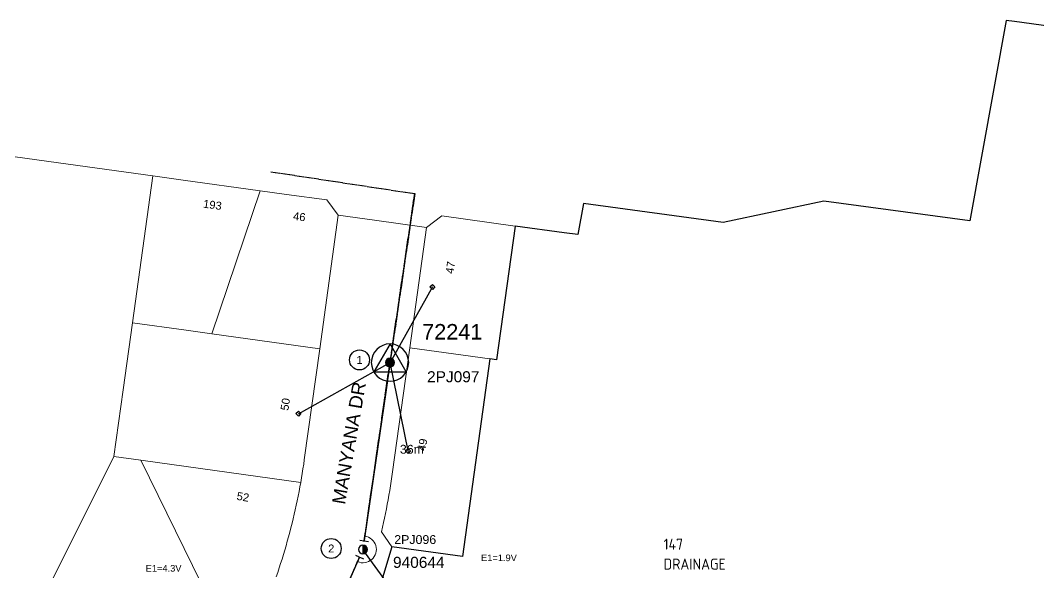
# Model space of a CAD drawing. Header units: metres. Extents: x 273044 to 274430, y 6094442 to 6095502.
# Drawn here: x 273718.8 to 273948.9, y 6095376.9 to 6095501.7 of the extents above; entities that cross this region are included whole.
import ezdxf
from ezdxf.enums import TextEntityAlignment as Align

# ---------------------------------------------------------------- set-up
doc = ezdxf.new("R2010")
doc.units = ezdxf.units.M
for name, pattern in [('Cable Exist OH', [1, 1, 0]), ('Cable New OH', [6, 4, -2]), ('IE Trench LV', [6.5, 5, -1.5])]:
    doc.linetypes.add(name, pattern=pattern)
doc.layers.get('0').update_dxf_attribs({"color": 6})
doc.layers.add('_User Notes', color=7, linetype='Continuous', plot=False)
for name, color, linetype, lineweight in [('Cadastre Developer_SP_NEW', 2, 'Continuous', 5), ('Cadastre Land Parcels_SP_EXT', 9, 'Continuous', 5), ('Cadastre Roads_SP_EXT', 9, 'Continuous', 5)]:
    doc.layers.add(name, color=color, linetype=linetype, lineweight=lineweight)
for name, color, linetype in [('Equip_HV_NEW', 2, 'Continuous'), ('Mains_HV_EXT', 7, 'Continuous'), ('Mains_HV_New_B27', 2, 'Continuous'), ('Mains_HV_NEW_Hardwired', 7, 'Continuous'), ('Mains_LV_EXT', 7, 'Continuous'), ('Mains_SL_EXT', 7, 'Continuous'), ('Notes_HV_MISC', 7, 'Continuous'), ('Notes_LV_MISC', 7, 'Continuous'), ('Notes_SP_MISC', 7, 'Continuous'), ('Notes_SP_NEW', 2, 'Continuous'), ('Services_SP_EXT', 7, 'Continuous'), ('Sub_SP_TR_HV_LV_EXT', 7, 'Continuous'), ('SupportsOH_SP_TR_HV_LV_SL_EXT', 7, 'Continuous'), ('SupportsOH_SP_TR_HV_LV_SL_NEW', 2, 'Continuous')]:
    doc.layers.add(name, color=color, linetype=linetype)
doc.styles.add('iecARIAL', font='arial.ttf', dxfattribs={"height": 2})
doc.styles.add('LotNum', font='isocp.shx', dxfattribs={"height": 1.8})
doc.styles.add('POLE_LABEL', font='arial.ttf')
doc.styles.get("Standard").update_dxf_attribs({"font": 'arial.ttf'})
doc.linetypes.add('Cable New UG', pattern='A,7,-0.25,["x",Standard,S=2,R=0,X=0.2,Y=-0.8],-2.1', length=9.35)
doc.linetypes.add('IE Trench HV', pattern='A,7,-0.2,["/",Standard,S=3,R=0,X=0.6,Y=-1.4],-2.5', length=9.7)

# ---------------------------------------------------------------- blocks, each defined once
blk = doc.blocks.new('SUB_POLE_EXT')
blk.add_wipeout([(0, 4.22), (0.42, 4.2), (0.83, 4.14), (1.21, 4.05), (1.62, 3.9), (1.99, 3.72), (2.35, 3.51), (2.68, 3.26), (2.99, 2.99), (3.28, 2.66), (3.52, 2.34), (3.76, 1.92), (3.9, 1.62), (4.04, 1.23), (4.18, 0.63), (4.22, 0), (4.18, -0.61), (4.06, -1.15), (3.9, -1.62), (3.58, -2.24), (3.22, -2.73), (2.97, -3.01), (2.68, -3.26), (2.36, -3.5), (2, -3.72), (1.64, -3.89), (1.25, -4.03), (0.82, -4.14), (0.42, -4.2), (0, -4.22), (-0.41, -4.2), (-0.8, -4.15), (-1.21, -4.05), (-1.62, -3.9), (-1.99, -3.73), (-2.35, -3.51), (-2.68, -3.26), (-2.96, -3.02), (-3.23, -2.72), (-3.51, -2.35), (-3.71, -2.01), (-3.91, -1.6), (-4.05, -1.21), (-4.16, -0.76), (-4.22, -0.14), (-4.21, 0.39), (-4.14, 0.83), (-4.03, 1.27), (-3.9, 1.63), (-3.71, 2.02), (-3.5, 2.37), (-3.28, 2.67), (-2.99, 2.99), (-2.68, 3.27), (-2.33, 3.52), (-1.98, 3.73), (-1.63, 3.9), (-1.2, 4.05), (-0.78, 4.15), (-0.4, 4.21)])
blk.add_line((2.16, 0.48), (2.16, 0.48, 0))
blk.add_lwpolyline([(-4.22, 0, 1), (4.22, 0, 1)], format="xyb", close=True)
blk.add_lwpolyline([(2.14, 0.52), (0, 4.22), (-3.66, -2.11), (3.66, -2.11)], close=True)
for tag, height, flags, p in [('ASSET_NUM', 3.5, 8, (2, 2)), ('STREET_CODE', 0.2, 9, (1.5, 0)), ('CONSTRUCTED_VOLTAGE', 0.2, 9, (1.5, -0.2)), ('OPERATING_VOLTAGE', 0.2, 9, (1.5, -0.6)), ('OPERATED_BY', 0.2, 9, (1.5, -0.8)), ('ORIENTATION', 0.2, 9, (1.5, -1.2)), ('OWNED_BY', 0.2, 9, (1.5, -1.4)), ('SECONDARY_VOLTAGE', 0.2, 9, (1.5, -1.6)), ('STATE', 0.2, 9, (1.5, -1.8)), ('SUBSTATION_TYPE', 0.2, 9, (1.5, -2)), ('NO_PHASES', 0.2, 9, (1.5, -0.4)), ('MAINTAINED_BY', 0.2, 9, (1.5, -1)), ('USAGE', 0.2, 9, (1.5, -2.2)), ('LEGEND', 0.2, 9, (1.5, -2.4)), ('STREETNAME', 0.2, 9, (1.5, -2.8)), ('SUBURB', 0.2, 9, (1.5, -3)), ('Z', 0.2, 1, (1.5, -3.4)), ('LOCATION', 0.2, 9, (1.5, -2.6)), ('NOTES', 0.2, 9, (1.5, -3.2))]:
    blk.add_attdef(tag, text='', height=height, dxfattribs=dict(flags=flags)).set_placement(p, align=Align.MIDDLE_LEFT)
blk = doc.blocks.new('CCP_EXT')
at = {"flags": 9}
blk.add_attdef('NOTES', text='', height=0.2, dxfattribs=at).set_placement((0, -2), align=Align.MIDDLE_LEFT)
blk.add_wipeout([(0, 0.57), (0.57, 0), (0, -0.57), (-0.57, 0)])
blk.add_lwpolyline([(-0.57, 0), (0, 0.57), (0.57, 0), (0, -0.57), (-0.57, 0)])
at = {"flags": 1}
blk.add_attdef('Z', (0, 0), '', height=0.2, dxfattribs=at)
at = {"flags": 9}
for tag, p in [('CCP_TYPE', (0, 0)), ('CONSTRUCTED_VOLTAGE', (0, -0.2)), ('OPERATING_VOLTAGE', (0, -0.6)), ('ORIENTATION', (0, -0.8)), ('OWNED_BY', (0, -1)), ('STATE', (0, -1.8)), ('NO_PHASES', (0, -0.4)), ('USAGE', (0, -1.2)), ('LEGEND', (0, -1.4)), ('LIFE_SUPPORT', (0, -1.6))]:
    blk.add_attdef(tag, text='', height=0.2, dxfattribs=at).set_placement(p, align=Align.MIDDLE_LEFT)
blk = doc.blocks.new('POLE_EXT')
blk.add_hatch(color=256).paths.add_polyline_path([(-1, 0, 1), (1, 0, 1)])
blk.add_lwpolyline([(-1, 0, 1), (1, 0, 1)], format="xyb", close=True)
for tag, height, flags, p in [('pNumber', 2.5, 8, (-17.84, 2.07)), ('OWNED_BY', 0.2, 9, (1.35, -0.4)), ('SPECIAL_USE', 0.2, 9, (1.35, -0.8)), ('STATE', 0.2, 9, (1.35, -1)), ('cLV', 0.2, 9, (1.35, -1.4)), ('hDepth', 0.2, 9, (1.35, -1.6)), ('hDia', 0.2, 9, (1.35, -1.8)), ('cHV', 0.2, 9, (1.35, -2)), ('PARENT', 0.2, 9, (1.35, -0.6)), ('USAGE', 0.2, 9, (1.35, -1.2)), ('LBRACKET', 0.2, 9, (1.35, -2.2)), ('LExisting', 0.2, 9, (1.35, -2.4)), ('cLinedev', 0.2, 9, (1.35, -3.4)), ('pExisting', 0.2, 9, (1.35, -3.8)), ('pFooting', 0.2, 9, (1.35, -4.4)), ('pNew', 0.2, 9, (1.35, -4.6)), ('LANTNUMBER', 0.2, 9, (1.35, -2.6)), ('LOther', 0.2, 9, (1.35, -2.8)), ('LRemove', 0.2, 9, (1.35, -3)), ('LEGEND', 0.2, 9, (1.35, -3.2)), ('LOCATION', 0.2, 9, (1.35, -3.6)), ('PFNUMBER', 0.2, 9, (1.35, -4)), ('NEWPFNUMBER', 0.2, 9, (1.35, -4.2)), ('pRelocate', 0.2, 9, (1.35, -5)), ('pRemove', 0.2, 9, (1.35, -5.2)), ('pReplace', 0.2, 9, (1.35, -5.4)), ('pStay', 0.2, 9, (1.35, -5.6)), ('pType', 0.2, 9, (1.35, -5.8)), ('cspan', 0.2, 9, (1.35, -6)), ('STREETNAME', 0.2, 9, (1.35, -6.2)), ('SUBURB', 0.2, 9, (1.35, -6.4)), ('NOTES', 0.2, 9, (1.35, -6.6)), ('MAINTAINED_BY', 0.2, 9, (1.36, -6.81)), ('OPERATED_BY', 0.2, 9, (1.36, -7.01))]:
    blk.add_attdef(tag, text='', height=height, dxfattribs=dict(flags=flags)).set_placement(p, align=Align.MIDDLE_LEFT)
at = {"style": 'POLE_LABEL'}
for tag, height, flags, p in [('ASSET_NUM', 2.5, 8, (2, 2)), ('STRUCTURE_PLANT_NUMBER', 0.2, 9, (1.35, 0.03)), ('STREET_CODE', 0.2, 9, (1.35, -0.2))]:
    blk.add_attdef(tag, text='', height=height, dxfattribs=dict(at, flags=flags)).set_placement(p, align=Align.MIDDLE_LEFT)
at = {"flags": 1}
blk.add_attdef('Z', (1.35, -7.33), '', height=0.2, dxfattribs=at)
blk = doc.blocks.new('DUCT_INDICATOR')
blk.add_circle((0, 0), 2.25)
blk.add_attdef('CODE', text='', height=1.8).set_placement((0, 0), align=Align.MIDDLE_CENTER)
at = {"flags": 1}
blk.add_attdef('Z', (0, 0), '', height=0.2, dxfattribs=at)
blk = doc.blocks.new('POLE_REPLACE_NEW')
for tag, height, flags, p in [('LANTNUMBER', 0.2, 9, (1.5, -2.4)), ('cLinedev', 0.2, 9, (1.5, -3.2)), ('LOther', 0.2, 9, (1.5, -2.6)), ('LRemove', 0.2, 9, (1.5, -2.8)), ('LEGEND', 0.2, 9, (1.5, -3)), ('pExisting', 0.2, 9, (1.5, -3.4)), ('PFNUMBER', 0.2, 9, (1.5, -3.6)), ('NEWPFNUMBER', 0.2, 9, (1.5, -3.8)), ('pFooting', 0.2, 9, (1.5, -4)), ('pNew', 0.2, 9, (1.5, -4.2)), ('pRelocate', 0.2, 9, (1.5, -4.6)), ('pNumber', 2, 8, (1.5, -4.4)), ('cspan', 0.2, 9, (1.5, -5.6)), ('SUBURB', 0.2, 9, (1.5, -5.8)), ('STREETNAME', 0.2, 9, (1.5, -6)), ('OPERATED_BY', 0.2, 9, (1.5, -6.6)), ('Z', 0.2, 1, (1.5, -7)), ('pRemove', 0.2, 9, (1.5, -4.8)), ('pReplace', 0.2, 9, (1.5, -5)), ('pStay', 0.2, 9, (1.5, -5.2)), ('pType', 0.2, 9, (1.5, -5.4)), ('LOCATION', 0.2, 9, (1.5, -6.2)), ('NOTES', 0.2, 9, (1.5, -6.4)), ('MAINTAINED_BY', 0.2, 9, (1.5, -6.8))]:
    blk.add_attdef(tag, text='', height=height, dxfattribs=dict(flags=flags)).set_placement(p, align=Align.MIDDLE_LEFT)
blk.add_wipeout([(0, 1), (-0.13, 0.99), (-0.25, 0.97), (-0.37, 0.93), (-0.48, 0.88), (-0.59, 0.81), (-0.68, 0.73), (-0.77, 0.64), (-0.84, 0.54), (-0.9, 0.43), (-0.95, 0.31), (-0.98, 0.19), (-1, 0.06), (-1, -0.06), (-0.98, -0.19), (-0.95, -0.31), (-0.9, -0.43), (-0.84, -0.54), (-0.77, -0.64), (-0.68, -0.73), (-0.59, -0.81), (-0.48, -0.88), (-0.37, -0.93), (-0.25, -0.97), (-0.13, -0.99), (0, -1), (0.13, -0.99), (0.25, -0.97), (0.37, -0.93), (0.48, -0.88), (0.59, -0.81), (0.68, -0.73), (0.77, -0.64), (0.84, -0.54), (0.9, -0.43), (0.95, -0.31), (0.98, -0.19), (1, -0.06), (1, 0.06), (0.98, 0.19), (0.95, 0.31), (0.9, 0.43), (0.84, 0.54), (0.77, 0.64), (0.68, 0.73), (0.59, 0.81), (0.48, 0.88), (0.37, 0.93), (0.25, 0.97), (0.13, 0.99)])
h = blk.add_hatch(color=256)
edge = h.paths.add_edge_path()
edge.add_arc((0, 0), 1, 270, 450)
edge.add_line((0, 1), (0, -1))
blk.add_lwpolyline([(0, 1), (0, -1)])
at = {"lineweight": -3}
blk.add_arc((0, 0), 1, 90, 270, dxfattribs=at)
blk.add_arc((0, 0), 1, 270, 90)
for tag, height, flags, p in [('ASSET_NUM', 2.5, 8, (2, 2)), ('STREET_CODE', 0.2, 9, (1.5, 0)), ('OWNED_BY', 0.2, 9, (1.5, -0.2)), ('SPECIAL_USE', 0.2, 9, (1.5, -0.6)), ('STATE', 0.2, 9, (1.5, -0.8)), ('cLV', 0.2, 9, (1.5, -1.2)), ('cHV', 0.2, 9, (1.5, -1.8)), ('PARENT', 0.2, 9, (1.5, -0.4)), ('USAGE', 0.2, 9, (1.5, -1)), ('hDepth', 0.2, 9, (1.5, -1.4)), ('hDia', 0.2, 9, (1.5, -1.6)), ('LBRACKET', 0.2, 9, (1.5, -2)), ('LExisting', 0.2, 9, (1.5, -2.2))]:
    blk.add_attdef(tag, text='', height=height, dxfattribs=dict(flags=flags)).set_placement(p, align=Align.MIDDLE_LEFT)
at = {"style": 'POLE_LABEL', "flags": 9}
blk.add_attdef('STRUCTURE_PLANT_NUMBER', text='', height=0.2, dxfattribs=at).set_placement((1.5, 0.24), align=Align.MIDDLE_LEFT)
blk = doc.blocks.new('BOND POINT')
blk.add_hatch(color=256).paths.add_polyline_path([(-1, 0, 1), (1, 0, 1)])
blk.add_lwpolyline([(-1, 0, 1), (1, 0, 1)], format="xyb", close=True)
blk = doc.blocks.new('*U101')
for tag, flags, p in [('CONNECTOR_TYPE', 9, (1.5, 0)), ('CONSTRUCTED_VOLTAGE', 9, (1.5, -0.2)), ('OPERATING_VOLTAGE', 9, (1.5, -0.6)), ('ORIENTATION', 9, (1.5, -0.8)), ('OWNED_BY', 9, (1.5, -1)), ('OPERATED_BY', 9, (1.5, -1.2)), ('STATE', 9, (1.5, -1.6)), ('Z', 1, (1.5, -2.2)), ('NO_PHASES', 9, (1.5, -0.4)), ('MAINTAINED_BY', 9, (1.5, -1.4)), ('USAGE', 9, (1.5, -1.8)), ('NOTES', 9, (1.5, -2))]:
    blk.add_attdef(tag, text='', height=0.2, dxfattribs=dict(flags=flags)).set_placement(p, align=Align.MIDDLE_LEFT)
blk.add_wipeout([(-0.24, -0.07), (-0.75, 1.75), (-0.27, 1.88), (0.24, 0.07)])
blk.add_line((0.45, 2.09), (-1.47, 1.54))
blk = doc.blocks.new('*U102')
for tag, flags, p in [('CONNECTOR_TYPE', 9, (1.5, 0)), ('CONSTRUCTED_VOLTAGE', 9, (1.5, -0.2)), ('OPERATING_VOLTAGE', 9, (1.5, -0.6)), ('ORIENTATION', 9, (1.5, -0.8)), ('OWNED_BY', 9, (1.5, -1)), ('OPERATED_BY', 9, (1.5, -1.2)), ('STATE', 9, (1.5, -1.6)), ('Z', 1, (1.5, -2.2)), ('NO_PHASES', 9, (1.5, -0.4)), ('MAINTAINED_BY', 9, (1.5, -1.4)), ('USAGE', 9, (1.5, -1.8)), ('NOTES', 9, (1.5, -2))]:
    blk.add_attdef(tag, text='', height=0.2, dxfattribs=dict(flags=flags)).set_placement(p, align=Align.MIDDLE_LEFT)
blk.add_wipeout([(0.25, 0), (0.26, -1.89), (-0.25, -1.89), (-0.25, 0)])
blk.add_line((-1, -1.89), (1, -1.89))

msp = doc.modelspace()

# ---------------------------------------------------------------- linework, layer by layer
at = {"layer": 'Cadastre Land Parcels_SP_EXT', "linetype": 'Continuous'}
for points in [[(273553.44088, 6095397.36594), (273629.71141, 6095386.79473), (273648.53147, 6095384.1861), (273717.86878, 6095374.57657), (273718.76774, 6095374.39911), (273719.66741, 6095374.22765), (273720.5684, 6095374.06415), (273721.47098, 6095373.90771), (273722.37498, 6095373.75719), (273723.27959, 6095373.61374), (273724.18562, 6095373.47824), (273725.09235, 6095373.34874), (273739.94919, 6095403.12408), (273742.04541, 6095418.21491), (273742.04541, 6095418.21491), (273744.13969, 6095433.31564), (273748.75057, 6095466.53771), (273729.63141, 6095469.18875), (273499.51867, 6095501.0846)], [(273767.47002, 6095358.50242), (273746.00086, 6095402.28474), (273739.94919, 6095403.12408), (273725.09235, 6095373.34874)], [(273776.59787, 6095375.95261), (273776.93865, 6095376.94529), (273777.27193, 6095377.94169), (273777.59709, 6095378.93993), (273777.91561, 6095379.94004), (273778.22584, 6095380.94385), (273778.52793, 6095381.94845), (273778.82341, 6095382.95686), (273779.11075, 6095383.96606), (273779.39059, 6095384.97809), (273779.66301, 6095385.99294), (273779.9273, 6095387.00859), (273780.18417, 6095388.02697), (273780.43283, 6095389.04713), (273780.67406, 6095390.06914), (273780.90797, 6095391.09291), (273781.13366, 6095392.11854), (273781.35113, 6095393.14488), (273781.56198, 6095394.17413), (273781.76391, 6095395.20409), (273781.95842, 6095396.23581), (273782.14551, 6095397.26939), (273746.00086, 6095402.28474), (273767.47002, 6095358.50242)]]:
    msp.add_lwpolyline(points, dxfattribs=at)
for points in [[(273772.98365, 6095463.17895), (273755.60412, 6095465.58814), (273748.75057, 6095466.53771), (273744.13969, 6095433.31564), (273756.22757, 6095431.64059), (273762.04745, 6095430.8342), (273772.98365, 6095463.17895)], [(273790.61502, 6095457.65657), (273788.01336, 6095461.09598), (273778.95175, 6095462.35145), (273772.98365, 6095463.17895), (273762.04745, 6095430.8342), (273786.42858, 6095427.45627), (273790.61502, 6095457.65657)], [(273782.32226, 6095398.29078), (273782.49177, 6095399.31297), (273782.65298, 6095400.33692), (273782.80685, 6095401.36176), (273782.95331, 6095402.38836), (273786.42858, 6095427.45627), (273762.04745, 6095430.8342), (273756.22757, 6095431.64059), (273744.13969, 6095433.31564), (273742.04541, 6095418.21491), (273739.94919, 6095403.12408), (273746.00086, 6095402.28474), (273782.14551, 6095397.26939), (273782.32226, 6095398.29078)]]:
    msp.add_lwpolyline(points, close=True, dxfattribs=at)
at = {"layer": 'Mains_HV_New_B27', "linetype": 'Cable New OH'}
msp.add_lwpolyline([(273780.78016, 6095347.30638), (273796.2096, 6095382.12009)], dxfattribs=at)
at = {"layer": 'Mains_HV_NEW_Hardwired', "color": 2, "linetype": 'Continuous', "lineweight": 0}
msp.add_arc((273796.21126, 6095382.11958), 3.01703, 246.0643639, 81.8097195, dxfattribs=at)
at = {"layer": 'Notes_LV_MISC', "color": 2, "linetype": 'Continuous'}
msp.add_line((273796.20715, 6095382.11403), (273780.78053, 6095347.30651), dxfattribs=at)
at = {"layer": 'Services_SP_EXT'}
msp.add_lwpolyline([(273801.76943, 6095374.41105), (273796.20878, 6095382.114)], dxfattribs=at)

# ---------------------------------------------------------------- block references
at = {"layer": 'Mains_HV_NEW_Hardwired', "linetype": 'Cable New UG', "lineweight": 0, "xscale": 0.1, "yscale": 0.1, "zscale": 0.1}
for p in [(273796.64107, 6095385.10584), (273794.98722, 6095379.36202)]:
    msp.add_blockref('BOND POINT', p, dxfattribs=at)
at = {"layer": 'Notes_SP_NEW', "linetype": 'IE Trench LV'}
msp.add_blockref('DUCT_INDICATOR', (273789.03366, 6095382.3363), dxfattribs=at).add_auto_attribs({'CODE': '2'})
at = {"layer": 'Sub_SP_TR_HV_LV_EXT'}
ref = msp.add_blockref('SUB_POLE_EXT', (273802.31191, 6095424.35335), dxfattribs=at)
ref.add_attrib('ASSET_NUM', '72241', dxfattribs={"layer": '0', "height": 3.5}).set_placement((273809.58042, 6095428.51314), align=Align.BOTTOM_LEFT)

# ---------------------------------------------------------------- texts
at = {"layer": 'Cadastre Developer_SP_NEW', "color": 2, "style": 'LotNum'}
for s, p in [('147', (273864.12865, 6095382.06812)), ('DRAINAGE', (273864.12865, 6095377.56812))]:
    msp.add_text(s, height=2.5, dxfattribs=at).set_placement(p)
at = {"layer": 'Cadastre Land Parcels_SP_EXT'}
for s, rotation, p in [('193', 352.2966017, (273760.00736, 6095459.38685)), ('46', 353.1656885, (273780.33607, 6095456.60086)), ('47', 81.252953, (273816.6204, 6095444.31211)), ('50', 81.169998, (273779.33161, 6095413.40732)), ('49', 80.338135, (273810.30718, 6095404.23925)), ('52', 350.100388, (273767.55742, 6095393.36132))]:
    msp.add_text(s, height=1.8, rotation=rotation, dxfattribs=at).set_placement(p)
at = {"layer": 'Cadastre Roads_SP_EXT'}
msp.add_text('MANYANA DR', height=3, rotation=80.196861, dxfattribs=at).set_placement((273792.13911, 6095392.15058))
at = {"layer": 'Notes_LV_MISC'}
msp.add_text('MANYANA DR', height=3, rotation=80.196861, dxfattribs=at).set_placement((273792.13911, 6095392.15058))
at = {"layer": 'Notes_LV_MISC', "linetype": 'IE Trench HV', "lineweight": 0, "char_height": 1.5, "attachment_point": 1, "style": 'iecARIAL'}
for s, heights, insert in [('E1=1.9V', [0], (273822.88146, 6095380.97539)), ('E1=4.3V', [1.53172], (273747.10907, 6095378.61358))]:
    msp.add_mtext_dynamic_manual_height_columns(s, width=6.0360412, gutter_width=10, heights=heights, dxfattribs=dict(at, insert=insert))
at = {"layer": 'Notes_SP_MISC'}
msp.add_text('MANYANA DR', height=3, rotation=80.196861, dxfattribs=at).set_placement((273792.13911, 6095392.15058))
at = {"layer": 'Notes_SP_MISC', "color": 2, "linetype": 'IE Trench LV', "lineweight": 0, "insert": (273803.27008, 6095385.35382), "char_height": 2, "attachment_point": 1, "style": 'iecARIAL'}
msp.add_mtext_dynamic_manual_height_columns('2PJ096', width=14.4197341, gutter_width=10, heights=[0], dxfattribs=at)

# ---------------------------------------------------------------- next in the draw order: linework, layer by layer
at = {"layer": 'Cadastre Land Parcels_SP_EXT', "linetype": 'Continuous'}
for points in [[(273830.59719, 6095455.19307), (273813.98597, 6095457.49519), (273810.54736, 6095454.89344), (273806.77962, 6095427.7157), (273824.90274, 6095425.20273), (273826.40483, 6095424.99453), (273830.59719, 6095455.19307)], [(273824.90274, 6095425.20273), (273806.77962, 6095427.7157), (273802.88698, 6095399.63423), (273802.73858, 6095398.5867), (273802.58276, 6095397.54093), (273802.41961, 6095396.49604), (273802.24992, 6095395.45195), (273802.07361, 6095394.40971), (273801.88997, 6095393.36721), (273801.69979, 6095392.32762), (273801.50219, 6095391.28786), (273801.29805, 6095390.25084), (273801.0865, 6095389.2147), (273800.8684, 6095388.17935), (273800.64377, 6095387.14577), (273800.41172, 6095386.11404), (273802.72427, 6095382.71421), (273818.70558, 6095380.49883), (273824.90274, 6095425.20273)]]:
    msp.add_lwpolyline(points, close=True, dxfattribs=at)
at = {"layer": 'Mains_HV_EXT', "linetype": 'Cable Exist OH'}
msp.add_lwpolyline([(273775.36767, 6095467.48), (273807.90585, 6095462.52435), (273802.3119, 6095424.35334)], dxfattribs=at)
at = {"layer": 'Mains_HV_New_B27', "linetype": 'Cable New OH'}
msp.add_lwpolyline([(273796.20839, 6095382.11125), (273802.31188, 6095424.35328)], dxfattribs=at)
at = {"layer": 'Mains_LV_EXT', "linetype": 'Cable Exist OH'}
msp.add_lwpolyline([(273802.3119, 6095424.35334), (273807.90585, 6095462.52435)], dxfattribs=at)
at = {"layer": 'Notes_LV_MISC', "color": 2, "linetype": 'Continuous'}
msp.add_line((273802.31191, 6095424.35335), (273796.20878, 6095382.11398), dxfattribs=at)

# ---------------------------------------------------------------- next in the draw order: block references
at = {"layer": 'Notes_HV_MISC'}
ref = msp.add_blockref('POLE_EXT', (273802.3119, 6095424.35334), dxfattribs=at)
ref.add_attrib('ASSET_NUM', '2PJ097', dxfattribs={"layer": '0', "height": 2.5, "style": 'POLE_LABEL'}).set_placement((273810.67363, 6095422.40051), align=Align.TOP_LEFT)
at = {"layer": 'Notes_SP_NEW', "linetype": 'IE Trench LV'}
msp.add_blockref('DUCT_INDICATOR', (273795.42061, 6095424.95163), dxfattribs=at).add_auto_attribs({'CODE': '1'})
at = {"layer": 'Services_SP_EXT'}
msp.add_blockref('CCP_EXT', (273781.62637, 6095412.81544), dxfattribs=at)
at = {"layer": 'SupportsOH_SP_TR_HV_LV_SL_EXT'}
ref = msp.add_blockref('POLE_EXT', (273802.31188, 6095424.35328), dxfattribs=at)
ref.add_attrib('ASSET_NUM', '2PJ097', dxfattribs={"layer": '0', "height": 2.5, "style": 'POLE_LABEL'}).set_placement((273810.67361, 6095422.40046), align=Align.TOP_LEFT)

# ---------------------------------------------------------------- next in the draw order: linework, layer by layer
at = {"layer": 'Services_SP_EXT'}
msp.add_lwpolyline([(273781.66415, 6095412.7664), (273802.31188, 6095424.35331)], dxfattribs=at)

# ---------------------------------------------------------------- next in the draw order: block references
for p in [(273811.89243, 6095441.44406), (273806.40154, 6095404.39357)]:
    msp.add_blockref('CCP_EXT', p, dxfattribs=at)

# ---------------------------------------------------------------- next in the draw order: linework, layer by layer
at = {"layer": '_User Notes', "color": 1, "linetype": 'Continuous'}
msp.add_lwpolyline([(273961.49394, 6095498.92178), (273943.38231, 6095501.43131), (273941.54446, 6095501.68579), (273933.30426, 6095456.3746), (273900.28668, 6095460.81623), (273877.60781, 6095456.03187), (273846.03428, 6095460.33332), (273844.73853, 6095453.2857), (273841.68576, 6095453.65599), (273830.59719, 6095455.19307), (273826.40483, 6095424.99453), (273824.90274, 6095425.20273), (273818.70558, 6095380.49883), (273802.72427, 6095382.71421), (273798.28326, 6095367.94473)], dxfattribs=at)
at = {"layer": 'Cadastre Roads_SP_EXT', "linetype": 'Continuous'}
msp.add_lwpolyline([(273798.28328, 6095367.94478), (273802.72427, 6095382.71426), (273800.41172, 6095386.11404), (273800.64378, 6095387.1458), (273800.86843, 6095388.17933), (273801.08655, 6095389.21463), (273801.29804, 6095390.25081), (273801.5022, 6095391.28778), (273801.69974, 6095392.32767), (273801.88995, 6095393.36729), (273802.07363, 6095394.40965), (273802.24989, 6095395.45193), (273802.41961, 6095396.49605), (273802.58271, 6095397.54098), (273802.73857, 6095398.58669), (273802.88693, 6095399.63418), (273806.77962, 6095427.71567), (273810.54736, 6095454.89353), (273798.78133, 6095456.52498), (273790.61499, 6095457.65661), (273786.42859, 6095427.45631), (273782.95332, 6095402.38834), (273782.80682, 6095401.36179), (273782.65299, 6095400.337), (273782.49174, 6095399.31301), (273782.32228, 6095398.29078), (273782.14549, 6095397.26944), (273781.95838, 6095396.23582), (273781.76393, 6095395.20405), (273781.56197, 6095394.17414), (273781.3511, 6095393.14494), (273781.1336, 6095392.11856), (273780.90798, 6095391.09298), (273780.67406, 6095390.06916), (273780.4328, 6095389.04711), (273780.18414, 6095388.02691), (273779.92734, 6095387.00857), (273779.66304, 6095385.99297), (273779.39062, 6095384.97816), (273779.11069, 6095383.96609), (273778.82343, 6095382.95684), (273778.52796, 6095381.94848), (273778.22587, 6095380.94382), (273777.91556, 6095379.93996), (273777.59704, 6095378.9399), (273777.2719, 6095377.94169), (273776.93863, 6095376.94525), (273776.59786, 6095375.95261)], dxfattribs=at)
at = {"layer": 'Mains_SL_EXT', "linetype": 'Cable Exist OH'}
msp.add_lwpolyline([(273780.78044, 6095347.30638), (273796.20878, 6095382.11398), (273802.3119, 6095424.35334), (273807.90585, 6095462.52435)], dxfattribs=at)
at = {"layer": 'Services_SP_EXT'}
for points in [[(273811.89239, 6095441.44406), (273802.31188, 6095424.35331)], [(273806.40152, 6095404.39357), (273802.31188, 6095424.35331)]]:
    msp.add_lwpolyline(points, dxfattribs=at)

# ---------------------------------------------------------------- next in the draw order: texts
at = {"layer": 'Notes_HV_MISC', "linetype": 'Cable New UG', "lineweight": 0, "insert": (273804.54611, 6095405.75932), "char_height": 2, "attachment_point": 1, "style": 'iecARIAL'}
msp.add_mtext_dynamic_manual_height_columns('36m', width=8.6597495, gutter_width=10, heights=[0], dxfattribs=at)

# ---------------------------------------------------------------- next in the draw order: block references
at = {"layer": 'Equip_HV_NEW', "linetype": 'Cable New UG', "lineweight": 0, "rotation": 336.0970687671045}
msp.add_blockref('*U101', (273796.20969, 6095382.1203), dxfattribs=at)

# ---------------------------------------------------------------- next in the draw order: block references
msp.add_blockref('*U102', (273796.20744, 6095382.1213), dxfattribs=at)

# ---------------------------------------------------------------- next in the draw order: block references
at = {"layer": 'SupportsOH_SP_TR_HV_LV_SL_NEW'}
ref = msp.add_blockref('POLE_REPLACE_NEW', (273796.20839, 6095382.11403), dxfattribs=at)
ref.add_attrib('ASSET_NUM', '940644', dxfattribs={"layer": '0', "height": 2.5}).set_placement((273802.98867, 6095379.20813), align=Align.MIDDLE_LEFT)

# ---------------------------------------------------------------- next in the draw order: linework, layer by layer
at = {"layer": 'Cadastre Developer_SP_NEW', "color": 2}
msp.add_lwpolyline([(273961.49394, 6095498.92178), (273943.38231, 6095501.43131), (273941.54446, 6095501.68579), (273933.30426, 6095456.3746), (273900.28668, 6095460.81623), (273877.60781, 6095456.03187), (273846.03428, 6095460.33332), (273844.73853, 6095453.2857), (273841.68576, 6095453.65599), (273830.59719, 6095455.19307), (273826.40483, 6095424.99453), (273824.90274, 6095425.20273), (273818.70558, 6095380.49883), (273802.72427, 6095382.71421), (273798.28326, 6095367.94473), (273814.47825, 6095365.69993), (273809.45619, 6095329.47146), (273809.45619, 6095329.47146)], dxfattribs=at)

doc.saveas('drawing.dxf')
